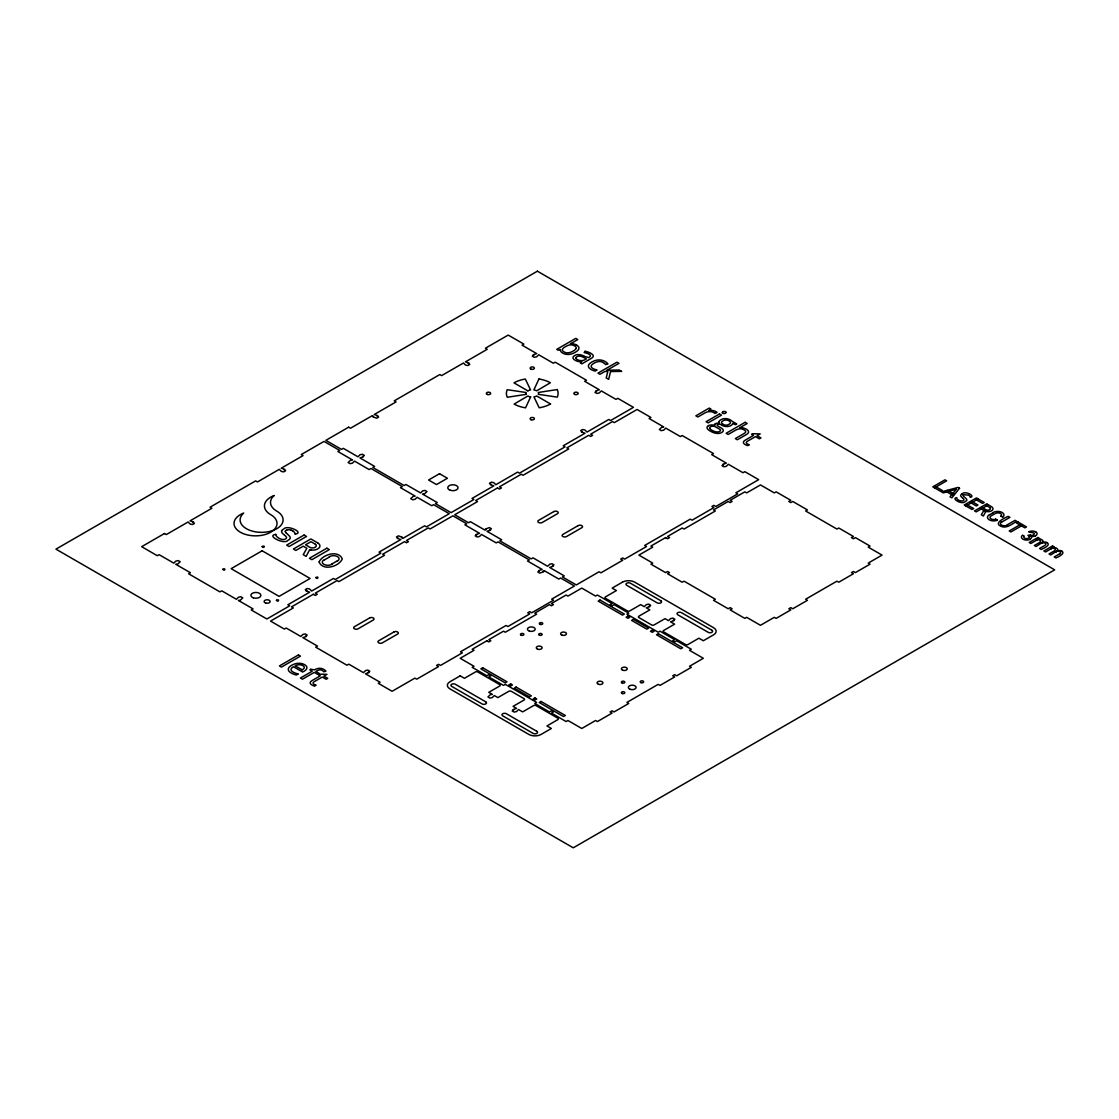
<?xml version="1.0" encoding="UTF-8"?>
<svg xmlns="http://www.w3.org/2000/svg" width="1119" height="1119" viewBox="0 0 1119 1119"><rect width="100%" height="100%" fill="white"/><g stroke="black" fill="none" stroke-linecap="round" stroke-linejoin="round"><path stroke-width="1.5" d="M717.307 424.772L717.153 425.332A2.014 1.161 0 0 0 717.349 425.612A3.986 2.308 0 0 0 717.657 425.877A7.064 4.07 0 0 0 717.908 426.073A10.365 5.987 0 0 0 718.454 426.409L720.818 427.78A11.749 6.784 0 0 1 721.993 428.549A7.497 4.336 0 0 1 722.874 429.43A5.189 2.993 0 0 1 723.252 430.228A4.196 2.42 0 0 1 722.454 431.962A6.308 3.637 0 0 1 721.755 432.452A6.21 3.595 0 0 1 719.979 433.179A5.273 3.049 0 0 1 716.692 433.389L716.566 433.375A8.616 4.966 0 0 1 714.286 432.885A14.211 8.211 0 0 1 712.23 432.088A22.758 13.134 0 0 1 710.187 431.039A16.086 9.288 0 0 1 708.761 430.102A10.197 5.889 0 0 1 707.684 429.109A6.672 3.847 0 0 1 707.124 428.143A4.574 2.644 0 0 1 707.208 426.885A4.644 2.686 0 0 1 708.229 425.849M1039.635 542.449L1034.376 545.485L1036.082 546.478L1042.74 542.239A4.224 2.434 0 0 1 1047.09 542.547M1056.07 551.863C1061.358 549.191 1052.979 545.443 1051.049 548.772M1036.39 540.309C1038.446 536.938 1046.643 540.771 1041.341 543.428M324.51 559.864L329.615 556.912M331.756 564.046L336.875 561.095M298.2 673.96L296.395 675.009A17.233 9.945 0 0 1 294.856 674.603A13.176 7.609 0 0 1 293.696 674.211A12.057 6.952 0 0 1 292.716 673.806A17.75 10.239 0 0 1 292.073 673.484A22.702 13.106 0 0 1 291.178 672.995A11.162 6.434 0 0 1 289.429 671.722A7.903 4.56 0 0 1 288.296 669.246A8.448 4.882 0 0 1 289.485 666.896A12.701 7.329 0 0 1 291.234 665.553A16.393 9.47 0 0 1 291.597 665.343A15.079 8.7 0 0 1 293.905 664.238A10.057 5.805 0 0 1 297.053 663.413A8.504 4.91 0 0 1 298.339 663.301A7.357 4.252 0 0 1 304.018 664.392A10.155 5.861 0 0 1 304.536 664.672A8.742 5.049 0 0 1 306.046 665.805A6.658 3.847 0 0 1 306.872 667.931A8.029 4.63 0 0 1 305.557 670.169A11.68 6.742 0 0 1 303.962 671.302L302.676 672.043L293.444 666.714A11.526 6.658 0 0 0 292.227 667.581A7.385 4.266 0 0 0 291.332 668.602A5.385 3.105 0 0 0 291.052 669.47A5.217 3.007 0 0 0 291.905 671.218A7.903 4.56 0 0 0 293.024 672.015A15.162 8.756 0 0 0 297.822 673.876M314.579 686.087L316.131 685.178A10.505 6.071 0 0 1 315.166 684.814M747.786 445.656L749.338 444.761A10.505 6.071 0 0 1 748.387 444.397A9.428 5.441 0 0 1 747.254 443.837A3.833 2.21 0 0 1 746.877 443.586A2.658 1.539 0 0 1 746.331 442.564A2.784 1.609 0 0 1 746.471 442.145A3.707 2.14 0 0 1 746.96 441.599A5.777 3.343 0 0 1 747.618 441.152L755.507 436.606L759.395 438.844L760.962 437.935L757.073 435.683L760.179 433.892L752.527 433.752L751.548 434.312L753.465 435.431L745.492 440.033A9.022 5.203 0 0 0 744.163 440.984A4.336 2.504 0 0 0 743.939 443.614A7.497 4.322 0 0 0 745.296 444.635A8.952 5.161 0 0 0 745.897 444.956A12.449 7.19 0 0 0 746.555 445.25L746.695 445.306A7.581 4.378 0 0 0 747.086 445.46M933.652 487.338L935.274 486.401L942.226 490.416L940.603 491.353L932.798 486.849L944.954 479.827L946.66 480.806L934.505 487.828M965.068 505.48L966.69 504.543L973.67 508.572L972.061 509.509L964.242 505.005L976.397 497.983L984.216 502.487L982.594 503.424L975.614 499.396L977.237 498.459M965.949 505.984L978.104 498.962M987.392 504.319L985.769 505.256L989.909 507.648M988.357 504.865L976.188 511.887L974.481 510.907L986.65 503.886L991.476 506.669A5.091 2.937 0 0 1 991.616 510.81A5.091 2.937 0 0 1 984.356 510.782L980.37 508.376L981.992 507.439L986.133 509.83A2.616 1.511 0 0 0 989.658 509.677A2.616 1.511 0 0 0 989.853 507.676M989.797 514.67L993.14 512.74M1002.12 521.846L1009.925 517.342L1008.233 516.349C1006.89 516.964 992.819 522.783 1000.722 526.182C1006.331 529.147 1012.387 523.748 1016.765 521.286L1015.059 520.307L1007.254 524.811M1059.483 553.905L1054.224 556.954L1055.93 557.933C1056.923 557.542 1066.337 553.499 1061.665 551.08M962.242 493.773C965.054 490.43 976.132 496.263 970.271 497.326A6.868 3.958 0 0 0 968.662 495.157L963.991 494.724A1.986 1.147 0 0 0 963.319 495.451M295.276 534.099C304.76 532.672 287.163 524.461 283.75 529.007A7.162 4.126 0 0 0 281.526 531.077M275.792 534.406C265.609 535.414 284.534 545.121 288.017 540.295A6.798 3.916 0 0 0 290.143 538.323A5.931 3.427 0 0 0 289.709 536.449A21.191 12.239 0 0 0 287.793 534.49M1047.006 542.617C1051.664 545.163 1042.293 548.911 1041.257 549.471L1039.551 548.478L1044.81 545.443A2.714 1.567 0 0 0 1045.188 543.219A2.714 1.567 0 0 0 1041.174 543.288M1028.879 531.777C1030.053 532.672 1037.019 532.392 1033.536 534.882A2.322 1.343 0 0 1 1030.263 535.064M1000.736 516.055L1002.484 517.062M1030.403 534.966L1027.927 535.4L1028.781 535.903M995.546 519.048L997.295 520.055M317.782 542.939L310.858 538.938L293.402 549.023L295.85 550.436L303.221 546.17L306.872 548.282L303.221 554.688L306.116 556.367L309.739 549.639A6.882 3.972 0 0 0 310.97 549.933M315.558 544.338L310.984 541.694L305.557 544.827L310.131 547.471A3.749 2.168 0 0 0 315.18 547.261A3.749 2.168 0 0 0 315.46 544.38M1036.152 532.392L1035.83 532.168A7.595 4.392 0 0 0 1035.355 531.875M962.844 498.137C967.431 501.941 956.829 501.983 956.703 497.633C950.577 498.445 962.158 505.145 965.221 501.634A4.728 2.728 0 0 0 966.69 500.263M287.457 534.169L286.506 533.329A16.939 9.777 0 0 1 285.779 532.588M284.492 535.148L284.17 534.882A26.618 15.372 0 0 1 282.156 532.994A5.791 3.343 0 0 1 281.694 531.105M317.754 542.953A7.218 4.168 0 0 1 319.013 547.974A7.218 4.168 0 0 1 310.956 549.988M332.035 564.186A5.511 3.175 0 0 1 323.923 564.382A5.511 3.175 0 0 1 324.272 559.696M329.35 556.772A5.511 3.175 0 0 1 337.462 556.577A5.511 3.175 0 0 1 337.099 561.248M285.793 532.574A4.434 2.56 0 0 1 285.317 531.483M285.247 531.469A3.077 1.776 0 0 1 286.618 530.224M286.576 530.182A3.427 1.972 0 0 1 289.275 529.749A5.063 2.923 0 0 1 291.206 530.238M291.22 530.21A9.539 5.511 0 0 1 292.758 530.966M292.856 530.91A9.847 5.693 0 0 1 295.178 534.099M284.841 535.455A17.68 10.211 0 0 1 286.156 536.714A4.07 2.35 0 0 1 286.534 537.805A3.273 1.888 0 0 1 285.177 539.064A3.273 1.888 0 0 1 282.715 539.512A4.756 2.742 0 0 1 281.401 539.26L280.268 538.868A10.547 6.085 0 0 1 275.708 534.42M575.656 344.722A9.735 5.623 0 0 1 576.537 345.17M576.607 345.1A8.77 5.063 0 0 1 578.117 346.247A6.574 3.791 0 0 1 578.901 348.513A8.462 4.882 0 0 1 577.936 350.275A12.966 7.483 0 0 1 576.453 351.548A18.422 10.644 0 0 1 575.264 352.303A16.827 9.721 0 0 1 573.096 353.366A10.882 6.28 0 0 1 570.592 354.15A8.071 4.658 0 0 1 568.662 354.415A6.798 3.93 0 0 1 563.444 353.478A9.735 5.623 0 0 1 562.731 353.1A8.714 5.022 0 0 1 561.78 352.457A7.651 4.42 0 0 1 560.829 351.45A6.364 3.665 0 0 1 560.493 349.534L558.199 350.205L556.744 349.366L575.767 338.372L577.796 339.547L573.18 342.218A59.853 34.563 0 0 1 571.725 343.029A43.193 24.94 0 0 1 570.382 343.729L570.382 343.729A6.532 3.763 0 0 1 575.712 344.638M576.159 348.289A4.182 2.42 0 0 0 575.474 346.512A6.644 3.833 0 0 0 574.606 345.911A8.071 4.658 0 0 0 573.404 345.323A4.994 2.881 0 0 0 571.893 344.918A3.805 2.196 0 0 0 569.921 344.932A4.91 2.839 0 0 0 568.956 345.128A8.98 5.189 0 0 0 567.571 345.617A15.456 8.924 0 0 0 566.158 346.289A22.939 13.246 0 0 0 565.025 346.932A18.981 10.952 0 0 0 564.172 347.491A11.456 6.616 0 0 0 563.179 348.317A6.504 3.763 0 0 0 562.535 349.156A4.336 2.504 0 0 0 562.381 349.534A4.168 2.406 0 0 0 562.871 350.974A6.672 3.847 0 0 0 563.78 351.73A9.232 5.329 0 0 0 564.186 351.981A5.721 3.301 0 0 0 565.501 352.555A4.126 2.378 0 0 0 568.34 352.807A6.588 3.805 0 0 0 570.172 352.415A10.603 6.127 0 0 0 571.739 351.814A16.449 9.498 0 0 0 573.18 351.072A16.967 9.791 0 0 0 574.467 350.247A10.533 6.085 0 0 0 575.488 349.366A6.238 3.609 0 0 0 576.117 348.429M603.491 362.668A8.225 4.756 0 0 1 604.022 363.046A11.861 6.84 0 0 1 604.372 363.325A14.995 8.658 0 0 1 604.903 363.829A12.771 7.371 0 0 1 605.561 364.584L607.911 363.955A5.679 3.273 0 0 0 607.659 363.577A9.358 5.399 0 0 0 607.309 363.199A14.323 8.267 0 0 0 606.876 362.794A12.952 7.483 0 0 0 605.155 361.549A11.274 6.504 0 0 0 603.239 360.654A7.427 4.294 0 0 0 598.707 359.954A7.917 4.574 0 0 0 596.805 360.15A10.239 5.903 0 0 0 594.105 360.933A15.834 9.148 0 0 0 591.895 362.01A17.358 10.015 0 0 0 591.056 362.528A12.673 7.315 0 0 0 589.433 363.857A8.309 4.798 0 0 0 588.412 365.857A7.274 4.196 0 0 0 589.503 368.305A10.728 6.196 0 0 0 591.126 369.494A15.75 9.092 0 0 0 591.713 369.816A12.043 6.952 0 0 0 593.308 370.529A8.169 4.714 0 0 0 595.21 371.046L597.014 370.011A14.841 8.56 0 0 1 595.546 369.606A12.015 6.938 0 0 1 592.86 368.445A6.952 4.014 0 0 1 592.063 367.899A4.56 2.63 0 0 1 591.224 365.983A5.959 3.441 0 0 1 591.699 365.046A8.84 5.105 0 0 1 592.678 364.095A13.904 8.029 0 0 1 594.021 363.213A15.862 9.162 0 0 1 595.168 362.612A9.637 5.567 0 0 1 597.28 361.829A4.812 2.784 0 0 1 601.141 361.703A6.364 3.679 0 0 1 603.309 362.57M575.879 357.926A2.672 1.539 0 0 1 576.299 357.171A4.098 2.364 0 0 1 576.9 356.751A4.532 2.616 0 0 1 577.432 356.485A3.063 1.762 0 0 1 579.796 356.136A4.406 2.546 0 0 1 580.635 356.276A7.162 4.14 0 0 1 581.796 356.611A12.799 7.385 0 0 1 582.999 357.115A21.079 12.169 0 0 1 584.286 357.744L586.398 358.877L585.195 359.577A7.287 4.21 0 0 1 583.838 360.192A4.812 2.77 0 0 1 580.579 360.598A5.287 3.049 0 0 1 578.509 360.136A7.903 4.56 0 0 1 577.18 359.507A6.462 3.735 0 0 1 576.872 359.325A4.742 2.742 0 0 1 576.271 358.835A3.119 1.804 0 0 1 575.893 358.094M719.153 421.513A5.931 3.427 0 0 1 720.524 419.975A7.246 4.182 0 0 1 720.846 419.779A8.295 4.784 0 0 1 722.384 419.065A5.455 3.147 0 0 1 725.56 418.59A6.099 3.525 0 0 1 728.133 419.01A9.26 5.343 0 0 1 729.294 419.443A12.589 7.26 0 0 1 730.497 420.059A11.008 6.35 0 0 1 731.462 420.688A8.379 4.84 0 0 1 732.148 421.29L736.778 423.975L735.491 424.716L732.721 423.444A4.672 2.7 0 0 1 732.581 423.849A7.945 4.588 0 0 1 732.218 424.451A5.525 3.189 0 0 1 731.504 425.122A7.092 4.098 0 0 1 730.917 425.5A6.588 3.805 0 0 1 729.266 426.213A5.329 3.077 0 0 1 726.427 426.535A6.364 3.679 0 0 1 723.727 426.059A9.47 5.469 0 0 1 722.035 425.346A12.099 6.98 0 0 1 721.573 425.08A9.232 5.329 0 0 1 721.084 424.786A7.945 4.588 0 0 1 720.538 424.381A5.105 2.951 0 0 0 719.587 424.255A3.007 1.734 0 0 0 718.58 424.283A2.154 1.245 0 0 0 717.517 424.619M719.083 421.723A5.035 2.909 0 0 0 719.391 423.332A8.658 4.994 0 0 0 718.468 423.234A6.364 3.679 0 0 0 717.908 423.206A4.112 2.378 0 0 0 717.097 423.234A2.909 1.678 0 0 0 715.964 423.486A3.287 1.902 0 0 0 715.419 423.751M714.621 424.605A2.658 1.539 0 0 1 715.293 423.821M714.607 424.661A2.979 1.72 0 0 0 714.761 425.528A7.106 4.098 0 0 0 713.46 425.136A5.008 2.895 0 0 0 711.362 424.954A4.392 2.532 0 0 0 708.453 425.724M709.67 428.199A2.532 1.469 0 0 1 709.81 427.346A2.881 1.665 0 0 1 710.439 426.829A4.574 2.644 0 0 1 711.404 426.409A3.021 1.748 0 0 1 713.111 426.185A3.357 1.944 0 0 1 713.866 426.269A4.308 2.49 0 0 1 714.999 426.605A6.602 3.805 0 0 1 715.922 427.052L718.356 428.451A18.268 10.547 0 0 1 719.139 428.941A10.812 6.238 0 0 1 719.755 429.374A5.805 3.357 0 0 1 720.202 429.78A2.728 1.567 0 0 1 720.454 430.158A1.818 1.049 0 0 1 720.454 430.633A2.35 1.357 0 0 1 720.118 431.067A3.889 2.238 0 0 1 719.629 431.416A3.133 1.818 0 0 1 717.587 431.962A4.182 2.42 0 0 1 716.314 431.906A4.77 2.756 0 0 1 715.894 431.836A6.868 3.958 0 0 1 714.523 431.458A11.847 6.84 0 0 1 713.167 430.899A19.303 11.148 0 0 1 711.768 430.158A11.763 6.798 0 0 1 710.831 429.556A7.469 4.308 0 0 1 710.159 428.983A4.602 2.658 0 0 1 709.698 428.311M713.824 412.575A8.812 5.091 0 0 1 714.384 412.953A12.659 7.301 0 0 1 714.901 413.401L717.069 412.477A9.623 5.553 0 0 0 716.412 411.96A13.176 7.609 0 0 0 715.614 411.47A5.721 3.301 0 0 0 712.593 410.533A7.399 4.28 0 0 0 710.635 410.477A9.693 5.595 0 0 0 708.775 410.673L710.929 409.036L709.25 408.071L695.85 415.82L697.878 416.981L705.068 412.841A8.714 5.035 0 0 1 705.795 412.463A6.56 3.791 0 0 1 709.516 411.596M709.894 411.596A4.98 2.867 0 0 1 713.614 412.449M722.79 424.129A5.567 3.217 0 0 1 722.049 423.541A3.707 2.14 0 0 1 721.601 422.8A3.063 1.776 0 0 1 721.615 422.171A3.609 2.084 0 0 1 722.147 421.443A5.609 3.231 0 0 1 722.622 421.08A7.553 4.364 0 0 1 723.364 420.66A5.357 3.091 0 0 1 724.371 420.268A3.441 1.986 0 0 1 725.951 420.031A3.287 1.902 0 0 1 726.665 420.087A3.93 2.266 0 0 1 727.979 420.408A6.029 3.483 0 0 1 728.931 420.856A6.238 3.609 0 0 1 729.91 421.583A3.259 1.888 0 0 1 730.092 423.43A6.182 3.567 0 0 1 728.917 424.339A5.819 3.357 0 0 1 727.7 424.898A3.161 1.832 0 0 1 724.357 424.884A6.252 3.609 0 0 1 723.056 424.297M722.608 412.002A3.259 1.888 0 0 1 722.93 411.778A3.175 1.832 0 0 1 723.336 411.582A1.972 1.133 0 0 1 723.797 411.442L724.301 411.386A1.665 0.965 0 0 1 725.909 412.324M722.426 412.184A1.483 0.853 0 0 0 722.259 412.645A1.678 0.965 0 0 0 724.105 413.554M722.776 413.261A1.818 1.049 0 0 1 722.482 413.037M724.413 413.512A1.874 1.077 0 0 0 724.916 413.373A2.965 1.72 0 0 0 725.336 413.163A3.315 1.916 0 0 0 725.658 412.953M725.993 412.379A1.455 0.839 0 0 1 725.839 412.785M315.096 684.786A9.428 5.441 0 0 1 314.047 684.268A3.833 2.21 0 0 1 313.67 684.003A2.658 1.539 0 0 1 313.124 682.982A2.784 1.609 0 0 1 313.264 682.562A3.707 2.14 0 0 1 313.74 682.03A5.777 3.343 0 0 1 314.411 681.583L322.286 677.023L326.188 679.275L327.755 678.352L323.867 676.114L326.972 674.323L319.321 674.184L318.342 674.743L320.258 675.848L312.285 680.45A9.022 5.203 0 0 0 310.956 681.401A4.336 2.504 0 0 0 310.732 684.045A7.497 4.322 0 0 0 312.075 685.066A8.952 5.161 0 0 0 312.691 685.387A12.449 7.19 0 0 0 313.348 685.667L313.488 685.723A7.581 4.378 0 0 0 313.88 685.877M966.62 500.249A4.14 2.392 0 0 0 966.396 498.962A14.757 8.518 0 0 0 965.054 497.591M964.2 496.766A5.945 3.441 0 0 1 963.165 495.479M962.284 493.815A4.784 2.77 0 0 0 960.703 495.227A4.028 2.322 0 0 0 961.123 496.556A18.547 10.7 0 0 0 962.55 497.857M997.491 520.209A6.28 3.623 0 0 1 988.874 519.566A6.28 3.623 0 0 1 989.644 514.558M995.77 519.258A3.777 2.182 0 0 1 990.693 518.615A3.777 2.182 0 0 1 991.518 515.649L994.875 513.747A3.791 2.196 0 0 1 999.952 513.229A3.791 2.196 0 0 1 1001.071 516.167M992.959 512.656A6.28 3.623 0 0 1 1001.631 512.194A6.28 3.623 0 0 1 1002.75 517.174M1007.534 524.951A4.014 2.308 0 0 1 1001.617 525.105A4.014 2.308 0 0 1 1001.883 521.692M1030.123 539.33A5.217 3.007 0 0 1 1023.06 539.26A5.217 3.007 0 0 1 1022.584 535.19L1024.319 536.183A2.714 1.567 0 0 0 1024.696 538.211A2.714 1.567 0 0 0 1028.277 538.239L1028.585 537.987A2.7 1.553 0 0 0 1029.018 535.791M1029.914 539.176A18.002 10.393 0 0 0 1030.249 538.98A4.154 2.406 0 0 0 1031.186 536.099M1035.467 535.819A3.903 2.252 0 0 1 1030.921 536.197M1035.397 535.777A14.029 8.099 0 0 0 1035.788 535.553A4.462 2.574 0 0 0 1036.362 532.308M1028.865 531.763A5.245 3.035 0 0 1 1035.551 531.735M1036.138 540.155A2.658 1.539 0 0 1 1039.971 540.253A2.658 1.539 0 0 1 1039.649 542.463M1055.846 551.751A2.714 1.567 0 0 1 1059.861 551.695A2.714 1.567 0 0 1 1059.609 554.003M1061.749 551.024A4.224 2.434 0 0 0 1057.427 550.744L1050.741 554.94L1049.035 553.961L1054.294 550.912A2.658 1.539 0 0 0 1054.644 548.73A2.658 1.539 0 0 0 1050.811 548.632M319.097 562.032C322.957 571.375 339.127 566.564 342.288 558.927C338.386 549.597 322.524 554.423 319.111 561.878M222.779 569.291C224.667 572.313 226.388 567.081 222.779 569.291M262.168 546.548C264.056 549.569 265.776 544.338 262.168 546.548M276.449 600.288C278.337 603.295 280.058 598.064 276.449 600.288M315.852 577.544C317.726 580.551 319.447 575.32 315.852 577.544M610.554 371.55L608.666 379.341L606.204 377.928L607.813 371.536L604.959 371.41L599.952 374.305L597.938 373.145L616.975 362.164L618.975 363.325L608.89 369.144A19.135 11.05 0 0 1 608.498 369.368L606.806 370.347A16.995 9.805 0 0 1 607.505 370.291A28.423 16.407 0 0 1 608.442 370.221L619.283 369.997L621.688 371.382L610.554 371.55M530.63 396.909L525.552 407.834A25.863 14.925 0 0 1 514.139 404.071L527.874 396A6.252 3.609 0 0 0 530.63 396.909M538.938 378.991L533.875 389.93A6.252 3.609 0 0 1 536.63 390.839L550.366 382.754A25.863 14.925 0 0 0 538.938 378.991M986.133 510.823L983.349 516.027L981.321 514.852L984.049 510.068L986.133 510.823M585.069 351.31L584.132 352.569A19.233 11.106 0 0 1 585.307 352.821A14.113 8.141 0 0 1 587.237 353.394A9.344 5.399 0 0 1 588.958 354.163A7.092 4.098 0 0 1 589.489 354.513A4.686 2.714 0 0 1 590.077 355.045A2.909 1.678 0 0 1 590.37 355.856A3.203 1.846 0 0 1 590.091 356.499A5.091 2.937 0 0 1 589.503 357.073A8.253 4.756 0 0 1 588.72 357.59L585.111 356.569A19.708 11.372 0 0 0 582.607 355.436A10.155 5.861 0 0 0 580.104 354.751A4.966 2.867 0 0 0 574.788 355.506A7.218 4.168 0 0 0 573.753 356.248A4.714 2.728 0 0 0 572.998 357.842A4.924 2.839 0 0 0 573.264 358.626A5.819 3.357 0 0 0 573.949 359.437A8.812 5.091 0 0 0 575.096 360.248A12.589 7.274 0 0 0 575.991 360.71A9.763 5.637 0 0 0 576.761 361.045A6.616 3.819 0 0 0 578.033 361.423A5.287 3.049 0 0 0 578.957 361.563A7.735 4.462 0 0 0 580.299 361.633A11.903 6.868 0 0 0 581.74 361.591L580.327 362.976L581.838 363.857L590.986 358.57A11.302 6.518 0 0 0 591.881 357.982A7.357 4.252 0 0 0 592.79 357.157A4.546 2.63 0 0 0 593.238 355.926A4.882 2.825 0 0 0 592.846 354.961A7.511 4.336 0 0 0 591.965 354.08A12.127 6.994 0 0 0 590.748 353.268A13.288 7.679 0 0 0 588.076 352.079A15.065 8.7 0 0 0 587.615 351.925A13.232 7.637 0 0 0 585.069 351.31M959.542 488.248L951.863 497.857L950.017 496.794L956.465 489.185L943.289 492.892L941.443 491.842L958.088 487.408L959.542 488.248M537.386 271.19L55.95 549.149L573.25 847.81L1054.685 569.851L537.386 271.19M164.451 533.525L141.665 546.687L157.317 555.723L159.136 554.674L173.809 563.137L175.837 561.095L178.215 560.591L180.187 561.738L177.725 564.032L175.781 564.284L190.44 572.746L188.621 573.795L219.925 591.881L221.744 590.818L236.417 599.294L238.445 597.238L240.823 596.749L242.795 597.882L240.333 600.19L238.389 600.427L253.048 608.89L251.229 609.953L266.882 618.989L289.681 605.827L287.849 604.778L309.669 592.189L306.102 591.014L306.872 590.566L305.249 589.643L307.235 588.496L309.599 588.986L311.642 591.042L333.448 578.453L335.266 579.502L380.866 553.178L379.033 552.129L400.84 539.54L397.287 538.365L398.042 537.931L396.434 536.994L398.406 535.861L402.392 537.274L401.637 537.721L402.826 538.393L424.633 525.804L426.451 526.867L449.251 513.705L433.599 504.669L431.766 505.718L417.107 497.256L415.065 499.298L412.701 499.787L410.729 498.654L413.191 496.36L415.135 496.109L400.462 487.646L402.294 486.583L370.976 468.511L369.158 469.574L354.499 461.098L352.457 463.154L350.093 463.644L348.107 462.511L350.569 460.203L352.513 459.965L337.854 451.489L339.672 450.439L324.02 441.404L301.235 454.566L303.053 455.615L281.247 468.204L284.799 469.379L284.044 469.826L285.653 470.749L283.68 471.896L281.303 471.407L279.274 469.351L257.468 481.939L255.636 480.89L210.05 507.215L211.869 508.264L190.062 520.853L193.615 522.027L192.86 522.461L194.468 523.398L192.496 524.531L190.118 524.042L188.09 521.986L166.283 534.588L164.451 533.525M348.638 427.192L325.853 440.354L341.505 449.39L343.323 448.341L357.982 456.804L360.024 454.748L362.402 454.258L364.374 455.405L362.766 456.328L363.521 456.762L359.968 457.937L374.627 466.413L372.809 467.462L404.113 485.534L405.931 484.485L420.604 492.947L422.632 490.891L425.01 490.402L426.982 491.549L424.521 493.843L422.576 494.094L437.235 502.557L435.417 503.606L451.069 512.642L473.869 499.494L472.036 498.431L493.843 485.842L490.29 484.667L491.059 484.233L489.437 483.296L491.423 482.163L493.787 482.653L495.829 484.709L517.635 472.106L519.454 473.169L565.053 446.845L563.221 445.796L585.027 433.207L581.474 432.018L582.23 431.584L580.621 430.661L582.593 429.514L584.971 430.004L586.999 432.06L608.82 419.471L610.638 420.52L633.438 407.358L617.786 398.322L615.954 399.371L601.295 390.909L599.252 392.965L596.889 393.454L594.902 392.307L596.525 391.384L595.756 390.951L599.322 389.776L584.65 381.299L586.468 380.25L555.164 362.178L553.346 363.227L538.687 354.765L536.644 356.821L534.267 357.311L532.294 356.164L533.903 355.241L533.148 354.793L536.7 353.618L522.041 345.156L523.86 344.106L508.208 335.071L485.408 348.219L487.241 349.282L465.434 361.871L468.987 363.046L468.232 363.479L469.84 364.416L467.868 365.549L465.49 365.06L463.462 363.004L441.641 375.606L439.823 374.543L394.238 400.868L396.056 401.917L374.25 414.506L377.802 415.695L377.047 416.128L378.656 417.051L376.683 418.198L372.697 416.772L373.452 416.338L372.277 415.653L350.471 428.241L348.638 427.192M262.14 550.786L231.143 568.676L279.093 596.371L310.103 578.467L262.14 550.786M304.074 535.036L286.632 545.121L289.08 546.534L306.522 536.449L304.074 535.036M439.515 473.687L428.577 480.009L436.48 484.569L447.418 478.261L439.515 473.687M326.874 548.198L309.417 558.269L311.865 559.682L329.322 549.611L326.874 548.198M313.306 594.287L291.5 606.876L293.332 607.925L270.532 621.087L284.366 629.074L286.184 628.025L300.843 636.487L302.885 634.431L305.249 633.941L307.235 635.088L305.627 636.012L306.382 636.459L302.829 637.634L317.488 646.097L315.67 647.146L346.974 665.232L348.792 664.168L363.465 672.645L365.493 670.589L367.871 670.099L369.843 671.232L368.235 672.169L368.99 672.603L365.437 673.778L380.096 682.24L378.278 683.303L392.112 691.29L414.897 678.128L416.73 679.177L438.536 666.588L436.55 665.441L438.536 664.308L440.508 665.441L462.315 652.853L460.496 651.804L506.082 625.479L507.9 626.528L529.721 613.939L527.734 612.806L529.721 611.659L531.693 612.806L553.499 600.218L551.667 599.155L574.467 585.992L560.633 578.019L558.815 579.069L544.156 570.592L542.967 571.277L543.722 571.725L539.75 573.138L537.763 572.005L539.386 571.068L538.617 570.634L542.169 569.459L527.511 560.997L529.329 559.934L498.025 541.862L496.207 542.911L481.534 534.448L479.505 536.505L477.128 536.994L475.155 535.861L476.764 534.924L476.009 534.49L479.561 533.315L464.903 524.839L466.721 523.79L452.887 515.803L430.102 528.965L428.269 527.916L406.463 540.505L408.449 541.652L406.463 542.785L404.491 541.652L382.684 554.241L384.502 555.29L338.917 581.614L337.099 580.551L315.292 593.154L317.264 594.287L315.292 595.434L313.306 594.287M497.493 487.954L475.687 500.543L477.519 501.592L454.72 514.754L468.553 522.741L470.372 521.678L485.031 530.154L486.219 529.469L485.464 529.035L489.437 527.608L491.423 528.741L489.8 529.679L490.57 530.112L487.017 531.287L501.676 539.764L499.857 540.813L531.161 558.885L532.98 557.835L547.653 566.298L549.681 564.242L552.059 563.752L554.031 564.899L552.422 565.822L553.178 566.27L549.625 567.445L564.284 575.907L562.465 576.956L576.299 584.943L599.085 571.781L600.917 572.83L622.723 560.241L620.737 559.108L622.723 557.961L624.696 559.108L646.502 546.52L644.684 545.457L690.269 519.146L692.088 520.195L713.894 507.606L711.922 506.459L713.894 505.326L715.88 506.459L737.687 493.871L735.854 492.822L758.654 479.659L744.82 471.672L743.002 472.722L728.343 464.259L726.301 466.315L723.937 466.805L721.951 465.658L723.559 464.735L722.804 464.301L726.357 463.126L711.698 454.65L713.516 453.601L682.212 435.529L680.394 436.578L665.721 428.115L663.693 430.158L661.315 430.661L659.343 429.514L661.805 427.22L663.749 426.968L649.09 418.506L650.908 417.457L637.075 409.47L614.289 422.632L612.457 421.569L590.65 434.172L592.622 435.305L590.65 436.452L588.678 435.305L566.871 447.894L568.69 448.943L523.105 475.267L521.286 474.218L499.466 486.807L501.452 487.954L499.466 489.087L497.493 487.954M298.451 654.937L279.414 665.931L281.442 667.092L300.479 656.112L298.451 654.937M719.475 413.974L706.075 421.709L708.103 422.884L721.503 415.149L719.475 413.974M369.62 617.94L354.415 626.71A2.574 1.483 0 0 0 354.415 628.808A2.574 1.483 0 0 0 358.066 628.808L373.256 620.038A2.574 1.483 0 0 0 373.256 617.94A2.574 1.483 0 0 0 369.62 617.94M553.807 511.593L538.603 520.363A2.574 1.483 0 0 0 538.603 522.475A2.574 1.483 0 0 0 542.253 522.475L557.444 513.705A2.574 1.483 0 0 0 557.444 511.593A2.574 1.483 0 0 0 553.807 511.593M310.746 669.302L309.837 669.833L312.229 671.218L300.41 678.044L302.438 679.205L314.257 672.379L317.67 674.351L319.251 673.442L315.838 671.47L316.705 670.966A13.554 7.819 0 0 1 317.013 670.799A9.847 5.679 0 0 1 317.908 670.365A5.861 3.385 0 0 1 318.775 670.057A3.315 1.916 0 0 1 319.391 669.917A2.504 1.441 0 0 1 321.433 670.071A3.875 2.238 0 0 1 322.174 670.421A6.168 3.567 0 0 1 322.65 670.729A9.232 5.329 0 0 1 323.251 671.218A13.946 8.043 0 0 1 323.797 671.792L325.951 671.162A18.589 10.728 0 0 0 325.503 670.701A13.82 7.987 0 0 0 324.734 670.043A9.176 5.301 0 0 0 323.881 669.47A8.728 5.035 0 0 0 322.692 668.882A5.035 2.909 0 0 0 319.279 668.323A6.015 3.469 0 0 0 316.677 668.868A11.638 6.714 0 0 0 314.621 669.833L310.746 669.302M745.156 422.311L726.133 433.291L728.161 434.466L735.169 430.423A18.533 10.7 0 0 1 735.617 430.172A13.736 7.931 0 0 1 736.903 429.556A8.309 4.798 0 0 1 738.316 429.067A4.77 2.756 0 0 1 739.897 428.815A4.014 2.322 0 0 1 741.379 428.899A5.399 3.119 0 0 1 742.89 429.318A8.686 5.022 0 0 1 744.135 429.934A7.609 4.392 0 0 1 744.681 430.269A5.147 2.965 0 0 1 745.324 430.857A3.231 1.874 0 0 1 745.674 431.738A3.413 1.972 0 0 1 745.422 432.396A5.063 2.923 0 0 1 744.806 433.025A8.113 4.686 0 0 1 743.967 433.585L735.295 438.592L737.323 439.767L746.079 434.718A12.421 7.162 0 0 0 747.072 434.06A8.071 4.658 0 0 0 748.051 433.151A4.994 2.881 0 0 0 748.555 431.864A5.175 2.993 0 0 0 748.233 430.913A7.315 4.224 0 0 0 747.31 429.92A11.652 6.728 0 0 0 746.037 429.053A9.316 5.385 0 0 0 745.17 428.619A7.371 4.252 0 0 0 742.96 427.92A7.008 4.042 0 0 0 742.512 427.85A5.735 3.315 0 0 0 739.729 427.822L739.603 427.752A11.232 6.49 0 0 0 740.065 427.528A17.051 9.847 0 0 0 740.498 427.318A24.38 14.085 0 0 0 741.421 426.801L747.184 423.486L745.156 422.311M393.93 631.969L378.726 640.739A2.574 1.483 0 0 0 378.726 642.852A2.574 1.483 0 0 0 382.376 642.852L397.581 634.081A2.574 1.483 0 0 0 397.581 631.969A2.574 1.483 0 0 0 393.93 631.969M578.117 525.636L562.913 534.406A2.574 1.483 0 0 0 562.913 536.519A2.574 1.483 0 0 0 566.564 536.519L581.768 527.734A2.574 1.483 0 0 0 581.768 525.636A2.574 1.483 0 0 0 578.117 525.636M486.863 640.795L472.19 649.258L474.022 650.307L460.189 658.294L474.022 666.281L472.19 667.33L486.863 675.792L488.835 674.659L490.807 675.792L488.835 676.939L503.494 685.401L505.326 684.352L536.63 702.424L534.798 703.473L549.471 711.95L551.443 710.803L553.415 711.95L551.443 713.083L566.116 721.559L567.934 720.496L581.768 728.483L595.588 720.496L597.42 721.559L612.079 713.083L610.107 711.95L612.079 710.803L614.051 711.95L628.724 703.473L626.892 702.424L658.21 684.352L660.028 685.401L674.687 676.939L672.715 675.792L674.687 674.659L676.673 675.792L691.332 667.33L689.514 666.281L703.333 658.294L689.514 650.307L691.332 649.258L676.673 640.795L674.687 641.928L672.715 640.795L674.687 639.648L660.028 631.186L658.21 632.235L626.892 614.163L628.724 613.114L614.051 604.638L612.079 605.785L610.107 604.638L612.079 603.505L597.42 595.028L595.588 596.091L581.768 588.104L567.934 596.091L566.116 595.028L551.443 603.505L553.415 604.638L551.443 605.785L549.471 604.638L534.798 613.114L536.63 614.163L505.326 632.235L503.494 631.186L488.835 639.648L490.807 640.795L488.835 641.928L486.863 640.795M665.581 537.61L650.908 546.072L652.727 547.135L638.907 555.108L652.727 563.095L650.908 564.144L665.581 572.62L667.553 571.473L669.526 572.62L667.553 573.753L682.212 582.23L684.045 581.167L715.349 599.252L713.516 600.302L728.189 608.764L730.161 607.631L732.134 608.764L730.161 609.911L744.82 618.373L746.653 617.324L760.472 625.297L774.306 617.324L776.138 618.373L790.797 609.911L788.825 608.764L790.797 607.631L792.77 608.764L807.442 600.302L805.61 599.252L836.914 581.167L838.746 582.23L853.405 573.753L851.433 572.62L853.405 571.473L855.378 572.62L870.05 564.144L868.232 563.095L882.052 555.108L868.232 547.135L870.05 546.072L855.378 537.61L853.405 538.757L851.433 537.61L853.405 536.463L838.746 528L836.914 529.049L805.61 510.977L807.442 509.928L792.77 501.466L790.797 502.599L788.825 501.466L790.797 500.319L776.138 491.856L774.306 492.906L760.472 484.919L746.653 492.906L744.82 491.856L730.161 500.319L732.134 501.466L730.161 502.599L728.189 501.466L713.516 509.928L715.349 510.977L684.045 529.049L682.212 528L667.553 536.463L669.526 537.61L667.553 538.757L665.581 537.61M460.189 675.848L449.852 681.807A8.602 4.966 0 0 0 449.852 688.828L528.881 734.456A8.602 4.966 0 0 0 541.037 734.456L551.373 728.483L546.953 725.937L557.891 719.615A1.72 0.993 0 0 0 557.891 718.216L536.015 705.585A1.72 0.993 0 0 0 533.581 705.585L522.643 711.894L518.545 709.53L516.502 711.586L514.139 712.076L512.166 710.943L513.775 710.005L513.006 709.572L516.572 708.397L513.075 706.369L524.014 700.06A1.72 0.993 0 0 0 524.014 698.648L511.243 691.29A1.72 0.993 0 0 0 508.823 691.29L497.871 697.599L494.304 695.542L492.262 697.599L489.898 698.088L487.926 696.941L490.388 694.647L492.332 694.395L488.751 692.339L499.703 686.017A1.72 0.993 0 0 0 499.703 684.618L477.813 671.987A1.72 0.993 0 0 0 475.379 671.987L464.441 678.296L460.189 675.848M622.486 582.132L612.163 588.104L616.415 590.566L605.477 596.875A1.72 0.993 0 0 0 605.477 598.287L627.353 610.918A1.72 0.993 0 0 0 629.787 610.918L640.725 604.596L644.292 606.666L646.334 604.61L648.712 604.12L650.685 605.253L649.076 606.19L649.831 606.624L646.278 607.799L649.845 609.855L638.907 616.177A1.72 0.993 0 0 0 638.907 617.576L651.664 624.948A1.72 0.993 0 0 0 654.097 624.948L665.036 618.639L668.533 620.653L670.575 618.597L672.939 618.108L674.925 619.255L673.316 620.178L674.072 620.625L670.519 621.8L674.603 624.164L663.665 630.473A1.72 0.993 0 0 0 663.665 631.885L685.555 644.516A1.72 0.993 0 0 0 687.989 644.516L698.927 638.194L703.333 640.739L713.67 634.781A8.602 4.966 0 0 0 713.67 627.759L634.655 582.132A8.602 4.966 0 0 0 622.486 582.132M482.681 667.763L480.862 668.826L505.173 682.856L506.991 681.807L482.681 667.763M599.994 600.036L598.175 601.085L622.486 615.128L624.318 614.079L599.994 600.036M510.642 683.919L508.823 684.968L510.642 686.017L512.46 684.968L510.642 683.919M627.969 616.177L626.136 617.226L627.969 618.289L629.787 617.226L627.969 616.177M516.111 687.066L514.292 688.129L529.483 696.899L531.315 695.85L516.111 687.066M633.438 619.339L631.606 620.388L646.81 629.158L648.628 628.109L633.438 619.339M534.952 697.948L533.134 699.011L534.952 700.06L536.784 699.011L534.952 697.948M652.279 630.221L650.447 631.27L652.279 632.319L654.097 631.27L652.279 630.221M541.037 701.459L539.218 702.508L563.528 716.552L565.347 715.503L541.037 701.459M658.35 633.732L656.531 634.781L680.842 648.824L682.674 647.761L658.35 633.732M947.793 490.556L946.17 491.493L952.577 495.185L954.199 494.248L947.793 490.556M971.921 501.522L970.299 502.459L976.355 505.956L977.978 505.019L971.921 501.522M1017.94 521.958L1016.318 522.895L1024.892 527.846L1026.515 526.923L1017.94 521.958M1020.388 524.517L1009.226 530.966L1010.933 531.945L1022.095 525.51L1020.388 524.517M1037.872 537.484L1029.186 542.491L1030.893 543.484L1039.579 538.463L1037.872 537.484M1052.531 545.946L1043.859 550.968L1045.566 551.947L1054.238 546.939L1052.531 545.946M526.21 394.35L507.271 397.273A25.863 14.925 0 0 1 507.215 389.692L526.196 392.517A6.252 3.609 0 0 0 526.21 394.35M557.234 389.552L538.295 392.475A6.252 3.609 0 0 1 538.309 394.322L557.29 397.133A25.863 14.925 0 0 0 557.234 389.552M527.832 390.853L513.971 382.852A25.863 14.925 0 0 1 525.315 379.033L530.574 389.93A6.252 3.609 0 0 0 527.832 390.853M550.534 403.973L536.672 395.972A6.252 3.609 0 0 1 533.931 396.895L539.19 407.792A25.863 14.925 0 0 0 550.534 403.973M660.783 600.735L630.389 583.195A2.574 1.483 0 0 0 626.752 583.195A2.574 1.483 0 0 0 626.752 585.293L657.147 602.847A2.574 1.483 0 0 0 660.783 602.847A2.574 1.483 0 0 0 660.783 600.735M711.852 630.221L681.457 612.666A2.574 1.483 0 0 0 677.806 612.666A2.574 1.483 0 0 0 677.806 614.779L708.201 632.319A2.574 1.483 0 0 0 711.852 632.319A2.574 1.483 0 0 0 711.852 630.221M485.716 701.809L455.321 684.268A2.574 1.483 0 0 0 451.684 684.268A2.574 1.483 0 0 0 451.684 686.367L482.065 703.921A2.574 1.483 0 0 0 485.716 703.921A2.574 1.483 0 0 0 485.716 701.809M536.784 731.294L506.389 713.74A2.574 1.483 0 0 0 502.739 713.74A2.574 1.483 0 0 0 502.739 715.852L533.134 733.393A2.574 1.483 0 0 0 536.784 733.393A2.574 1.483 0 0 0 536.784 731.294M302.158 669.833L295.15 665.777A10.84 6.266 0 0 1 295.528 665.609A8.351 4.812 0 0 1 297.039 665.078A5.665 3.273 0 0 1 299.193 664.756A4.378 2.518 0 0 1 301.501 665.064A5.665 3.273 0 0 1 302.815 665.637A5.903 3.413 0 0 1 303.515 666.113A3.93 2.266 0 0 1 304.242 667.637A4.448 2.56 0 0 1 303.948 668.337A6.238 3.609 0 0 1 303.179 669.134A9.777 5.651 0 0 1 302.158 669.833M265.637 603.015A3.007 1.734 0 0 0 270.141 601.518A3.007 1.734 0 0 0 265.637 600.008A3.007 1.734 0 0 0 265.637 603.015M253.37 597.84A5.008 2.895 0 0 0 260.895 595.336A5.008 2.895 0 0 0 253.37 592.832A5.008 2.895 0 0 0 253.37 597.84M274.071 495.549A21.485 12.407 0 0 0 276.799 511.159A21.485 12.407 0 0 1 277.792 528.098A21.485 12.407 0 0 1 248.586 529.805A21.485 12.407 0 0 1 243.676 513.089A21.485 12.407 0 0 0 238.431 530.966A21.485 12.407 0 0 0 269.665 532.784A21.485 12.407 0 0 0 270.728 514.67A21.485 12.407 0 0 1 274.071 495.549M531.049 369.172A2.154 1.245 0 0 0 534.392 368.235A2.154 1.245 0 0 0 531.315 367.032A2.154 1.245 0 0 0 531.049 369.172M574.816 394.447A2.154 1.245 0 0 0 578.159 393.496A2.154 1.245 0 0 0 575.082 392.293A2.154 1.245 0 0 0 574.816 394.447M531.175 419.751A2.154 1.245 0 0 0 534.406 418.688A2.154 1.245 0 0 0 531.175 417.611A2.154 1.245 0 0 0 531.175 419.751M487.408 394.489A2.154 1.245 0 0 0 490.64 393.412A2.154 1.245 0 0 0 487.408 392.335A2.154 1.245 0 0 0 487.408 394.489M640.935 682.618A1.72 0.993 0 0 0 643.649 681.905A1.72 0.993 0 0 0 641.243 680.898A1.72 0.993 0 0 0 640.935 682.618M622.234 693.542A1.72 0.993 0 0 0 624.822 692.689A1.72 0.993 0 0 0 622.234 691.822A1.72 0.993 0 0 0 622.234 693.542M622.234 683.024A1.72 0.993 0 0 0 624.822 682.156A1.72 0.993 0 0 0 622.234 681.303A1.72 0.993 0 0 0 622.234 683.024M539.568 635.284A1.72 0.993 0 0 0 542.142 634.431A1.72 0.993 0 0 0 539.568 633.564A1.72 0.993 0 0 0 539.568 635.284M521.328 635.284A1.72 0.993 0 0 0 523.916 634.431A1.72 0.993 0 0 0 521.328 633.564A1.72 0.993 0 0 0 521.328 635.284M540.169 624.402A1.72 0.993 0 0 0 542.757 623.549A1.72 0.993 0 0 0 540.169 622.696A1.72 0.993 0 0 0 540.169 624.402M629.941 689.234A3.875 2.238 0 0 0 636.068 687.653A3.875 2.238 0 0 0 630.64 685.387A3.875 2.238 0 0 0 629.941 689.234M529.371 631.102A3.875 2.238 0 0 0 535.176 629.158A3.875 2.238 0 0 0 529.371 627.227A3.875 2.238 0 0 0 529.371 631.102M598.539 684.324A2.923 1.692 0 0 0 602.917 682.856A2.923 1.692 0 0 0 598.539 681.401A2.923 1.692 0 0 0 598.539 684.324M537.498 649.132A2.923 1.692 0 0 0 542.114 647.943A2.923 1.692 0 0 0 538.015 646.222A2.923 1.692 0 0 0 537.498 649.132M562.06 635.186A2.923 1.692 0 0 0 566.452 633.732A2.923 1.692 0 0 0 562.06 632.263A2.923 1.692 0 0 0 562.06 635.186M622.598 670.183A2.923 1.692 0 0 0 627.227 668.994A2.923 1.692 0 0 0 623.129 667.288A2.923 1.692 0 0 0 622.598 670.183M450.314 490.304A5.161 2.979 0 0 0 458.049 487.73A5.161 2.979 0 0 0 450.314 485.156A5.161 2.979 0 0 0 450.314 490.304"/></g></svg>
